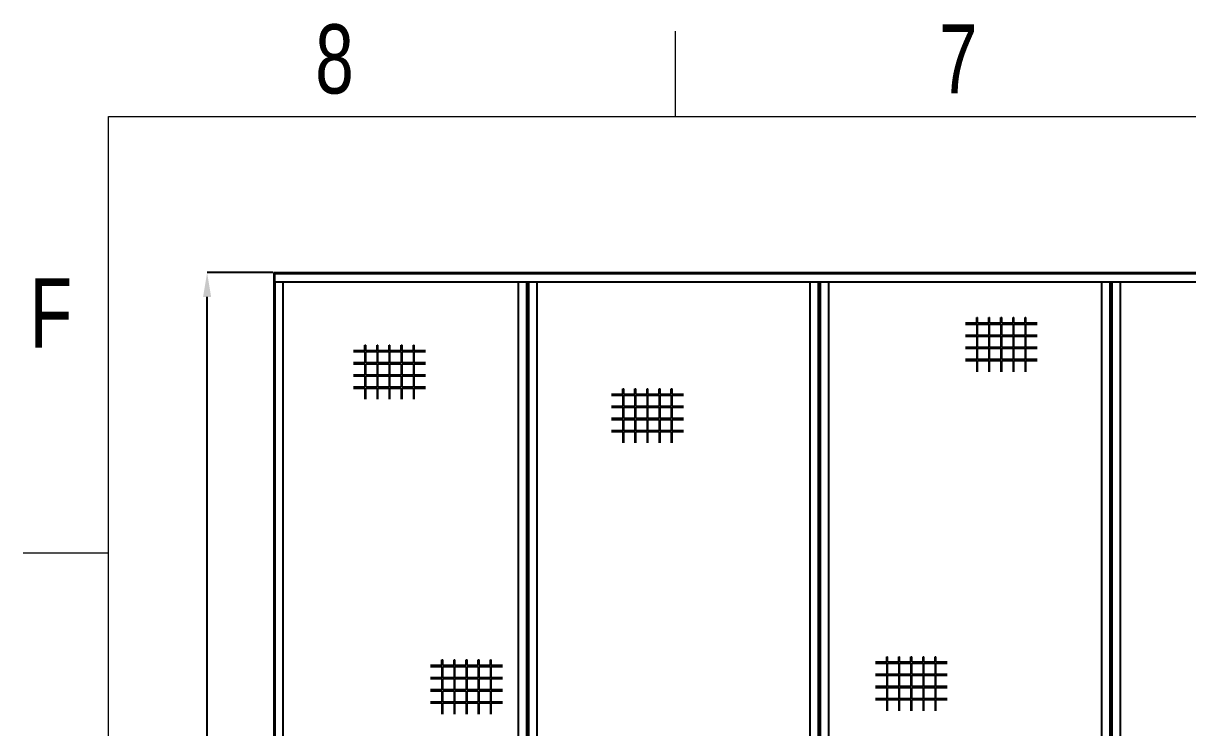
# Model space of a CAD drawing. Header units: millimetres. Extents: x -2042 to 12482, y -7966 to 2297.
# Drawn here: x -2042 to 1551, y 125 to 2297 of the extents above; entities that cross this region are included whole.
import ezdxf

# ---------------------------------------------------------------- set-up
doc = ezdxf.new("R2010")
doc.units = ezdxf.units.MM
doc.styles.add('SLDTEXTSTYLE0', font='TXT', dxfattribs={"width": 0.75})
doc.dimstyles.new('SLDDIMSTYLE0', dxfattribs={"dimscale": 50, "dimtxt": 2.116667, "dimasz": 1.5, "dimexe": 0, "dimexo": 0.0625, "dimgap": 0.529167, "dimtad": 1, "dimdec": 1, "dimrnd": 1e-09, "dimzin": 12, "dimdsep": 46, "dimtxsty": 'SLDTEXTSTYLE0', "dimcen": 0.09, "dimadec": 0, "dimazin": 3, "dimtfac": 1, "dimtdec": 1, "dimtofl": 0, "dimtmove": 0, "dimatfit": 3, "dimfxl": 1, "dimfrac": 2, "dimtolj": 1, "dimtzin": 12, "dimarcsym": 0})

# ---------------------------------------------------------------- blocks, each defined once
blk = doc.blocks.new('*D5')
at = {"color": 0, "lineweight": -2, "transparency": 16777216}
for p, q in [((-1270.9, 1528.4), (-1474.3, 1528.4)), ((-1474.3, -1746.9), (-1474.3, 1453.4)), ((-1270.9, -1821.9), (-1474.3, -1821.9))]:
    blk.add_line(p, q, dxfattribs=at)
at = {"color": 0, "transparency": 16777216}
for points in [[(-1486.8, 1453.4), (-1461.8, 1453.4), (-1474.3, 1528.4)], [(-1486.8, -1746.9), (-1461.8, -1746.9), (-1474.3, -1821.9)]]:
    blk.add_solid(points, dxfattribs=at)
at = {"layer": 'Defpoints', "color": 0, "transparency": 16777216}
for p in [(-1474.3, 1528.4), (-1267.8, 1528.4), (-1267.8, -1821.9)]:
    blk.add_point(p, dxfattribs=at)
at = {"color": 0, "transparency": 16777216, "insert": (-1553.7, -146.7), "char_height": 105.83, "attachment_point": 5, "rotation": 90, "style": 'SLDTEXTSTYLE0'}
blk.add_mtext('\\A1;H', dxfattribs=at)

msp = doc.modelspace()

# ---------------------------------------------------------------- linework, layer by layer
at = {"color": 7, "linetype": 'Continuous', "lineweight": 18}
for p, q in [((-29.3, 2010.29), (-29.3, 2272.76)), ((-1779.08, -7683.5), (-1779.08, 2010.29)), ((-1779.08, 2010.29), (12219.17, 2010.29)), ((-1779.08, 662.96), (-2041.55, 662.96))]:
    msp.add_line(p, q, dxfattribs=at)
at = {"linetype": 'Continuous'}
for p, q in [((-1267.76, -1794.01), (-1267.76, 1528.42)), ((-1267.76, 1528.42), (-1264.77, 1528.42)), ((-1266.26, 1528.21), (-1266.26, 1525.43)), ((-1266.26, 1525.43), (4016.13, 1525.43)), ((-1266.26, 1525.43), (-1266.26, 1500.51)), ((-1264.77, 1528.42), (-1239.85, 1528.42)), ((-1264.77, 1528.02), (-1264.77, 1528.42)), ((-1239.85, 1528.02), (-1239.85, 1528.42)), ((-1239.85, 1528.42), (-513.27, 1528.42)), ((-513.27, 1528.02), (-513.27, 1528.42)), ((-513.27, 1528.42), (-488.35, 1528.42)), ((-488.35, 1528.42), (-485.77, 1528.42)), ((-488.35, 1528.02), (-488.35, 1528.42)), ((-485.77, 1528.42), (386.73, 1528.42)), ((386.73, 1528.02), (386.73, 1528.42)), ((386.73, 1528.42), (411.65, 1528.42)), ((411.65, 1528.42), (414.23, 1528.42)), ((411.65, 1528.02), (411.65, 1528.42)), ((414.23, 1528.42), (1286.73, 1528.42)), ((1286.73, 1528.02), (1286.73, 1528.42)), ((1286.73, 1528.42), (1311.64, 1528.42)), ((1311.64, 1528.42), (1314.23, 1528.42)), ((1311.64, 1528.02), (1311.64, 1528.42)), ((1314.23, 1528.42), (2186.73, 1528.42)), ((-1266.26, 1500.51), (4016.13, 1500.51)), ((-1264.77, -1794.01), (-1264.77, 1500.51)), ((-1239.85, -1794.01), (-1239.85, 1500.51)), ((-513.27, -1794.01), (-513.27, 1500.51)), ((-488.35, -1794.01), (-488.35, 1500.51)), ((-485.36, -1794.01), (-485.36, 1500.51)), ((-482.37, 1500.51), (-482.37, -1794.01)), ((-457.46, 1500.51), (-457.46, -1794.01)), ((386.73, -1794.01), (386.73, 1500.51)), ((411.65, -1794.01), (411.65, 1500.51)), ((414.63, 1500.51), (414.63, -1794.01)), ((417.63, 1500.51), (417.63, -1794.01)), ((442.54, 1500.51), (442.54, -1794.01)), ((1286.73, -1794.01), (1286.73, 1500.51)), ((1311.64, -1794.01), (1311.64, 1500.51)), ((1314.63, 1500.51), (1314.63, -1794.01)), ((1317.63, 1500.51), (1317.63, -1794.01)), ((1342.54, 1500.51), (1342.54, -1794.01)), ((900.28, 1372.41), (865.4, 1372.41)), ((865.4, 1369.92), (900.28, 1369.92)), ((900.28, 1372.41), (900.28, 1389.85)), ((900.28, 1389.85), (902.78, 1389.85)), ((900.28, 1369.92), (900.28, 1335.03)), ((902.78, 1372.41), (902.78, 1389.85)), ((937.66, 1372.41), (902.78, 1372.41)), ((902.78, 1335.03), (902.78, 1369.92)), ((902.78, 1369.92), (937.66, 1369.92)), ((937.66, 1372.41), (937.66, 1389.85)), ((937.66, 1389.85), (940.15, 1389.85)), ((937.66, 1369.92), (937.66, 1335.03)), ((940.15, 1372.41), (940.15, 1389.85)), ((975.03, 1372.41), (940.15, 1372.41)), ((940.15, 1335.03), (940.15, 1369.92)), ((940.15, 1369.92), (975.03, 1369.92)), ((975.03, 1372.41), (975.03, 1389.85)), ((975.03, 1389.85), (977.53, 1389.85)), ((975.03, 1369.92), (975.03, 1335.03)), ((977.53, 1372.41), (977.53, 1389.85)), ((1012.41, 1372.41), (977.53, 1372.41)), ((977.53, 1335.03), (977.53, 1369.92)), ((977.53, 1369.92), (1012.41, 1369.92)), ((1012.41, 1372.41), (1012.41, 1389.85)), ((1012.41, 1389.85), (1014.9, 1389.85)), ((1012.41, 1369.92), (1012.41, 1335.03)), ((1014.9, 1372.41), (1014.9, 1389.85)), ((1049.79, 1372.41), (1014.9, 1372.41)), ((1014.9, 1335.03), (1014.9, 1369.92)), ((1014.9, 1369.92), (1049.79, 1369.92)), ((1049.79, 1372.41), (1049.79, 1389.85)), ((1049.79, 1389.85), (1052.28, 1389.85)), ((1049.79, 1369.92), (1049.79, 1335.03)), ((1052.28, 1372.41), (1052.28, 1389.85)), ((1087.16, 1372.41), (1052.28, 1372.41)), ((1052.28, 1335.03), (1052.28, 1369.92)), ((1052.28, 1369.92), (1087.16, 1369.92)), ((900.28, 1335.03), (865.4, 1335.03)), ((865.4, 1332.54), (900.28, 1332.54)), ((900.28, 1332.54), (900.28, 1297.66)), ((937.66, 1335.03), (902.78, 1335.03)), ((902.78, 1297.66), (902.78, 1332.54)), ((902.78, 1332.54), (937.66, 1332.54)), ((937.66, 1332.54), (937.66, 1297.66)), ((975.03, 1335.03), (940.15, 1335.03)), ((940.15, 1297.66), (940.15, 1332.54)), ((940.15, 1332.54), (975.03, 1332.54)), ((975.03, 1332.54), (975.03, 1297.66)), ((1012.41, 1335.03), (977.53, 1335.03)), ((977.53, 1297.66), (977.53, 1332.54)), ((977.53, 1332.54), (1012.41, 1332.54)), ((1012.41, 1332.54), (1012.41, 1297.66)), ((1049.79, 1335.03), (1014.9, 1335.03)), ((1014.9, 1297.66), (1014.9, 1332.54)), ((1014.9, 1332.54), (1049.79, 1332.54)), ((1049.79, 1332.54), (1049.79, 1297.66)), ((1087.16, 1335.03), (1052.28, 1335.03)), ((1052.28, 1297.66), (1052.28, 1332.54)), ((1052.28, 1332.54), (1087.16, 1332.54)), ((-987.43, 1287.2), (-987.43, 1304.64)), ((-987.43, 1304.64), (-984.94, 1304.64)), ((-984.94, 1287.2), (-984.94, 1304.64)), ((-950.05, 1287.2), (-950.05, 1304.64)), ((-950.05, 1304.64), (-947.56, 1304.64)), ((-947.56, 1287.2), (-947.56, 1304.64)), ((-912.68, 1287.2), (-912.68, 1304.64)), ((-912.68, 1304.64), (-910.19, 1304.64)), ((-910.19, 1287.2), (-910.19, 1304.64)), ((-875.3, 1287.2), (-875.3, 1304.64)), ((-875.3, 1304.64), (-872.81, 1304.64)), ((-872.81, 1287.2), (-872.81, 1304.64)), ((-837.93, 1287.2), (-837.93, 1304.64)), ((-837.93, 1304.64), (-835.44, 1304.64)), ((-835.44, 1287.2), (-835.44, 1304.64)), ((900.28, 1297.66), (865.4, 1297.66)), ((865.4, 1295.16), (900.28, 1295.16)), ((900.28, 1295.16), (900.28, 1260.28)), ((937.66, 1297.66), (902.78, 1297.66)), ((902.78, 1260.28), (902.78, 1295.16)), ((902.78, 1295.16), (937.66, 1295.16)), ((937.66, 1295.16), (937.66, 1260.28)), ((975.03, 1297.66), (940.15, 1297.66)), ((940.15, 1260.28), (940.15, 1295.16)), ((940.15, 1295.16), (975.03, 1295.16)), ((975.03, 1295.16), (975.03, 1260.28)), ((1012.41, 1297.66), (977.53, 1297.66)), ((977.53, 1260.28), (977.53, 1295.16)), ((977.53, 1295.16), (1012.41, 1295.16)), ((1012.41, 1295.16), (1012.41, 1260.28)), ((1049.79, 1297.66), (1014.9, 1297.66)), ((1014.9, 1260.28), (1014.9, 1295.16)), ((1014.9, 1295.16), (1049.79, 1295.16)), ((1049.79, 1295.16), (1049.79, 1260.28)), ((1087.16, 1297.66), (1052.28, 1297.66)), ((1052.28, 1260.28), (1052.28, 1295.16)), ((1052.28, 1295.16), (1087.16, 1295.16)), ((-987.43, 1287.2), (-1022.31, 1287.2)), ((-1022.31, 1284.7), (-987.43, 1284.7)), ((-987.43, 1284.7), (-987.43, 1249.82)), ((-950.05, 1287.2), (-984.94, 1287.2)), ((-984.94, 1249.82), (-984.94, 1284.7)), ((-984.94, 1284.7), (-950.05, 1284.7)), ((-950.05, 1284.7), (-950.05, 1249.82)), ((-912.68, 1287.2), (-947.56, 1287.2)), ((-947.56, 1249.82), (-947.56, 1284.7)), ((-947.56, 1284.7), (-912.68, 1284.7)), ((-912.68, 1284.7), (-912.68, 1249.82)), ((-875.3, 1287.2), (-910.19, 1287.2)), ((-910.19, 1249.82), (-910.19, 1284.7)), ((-910.19, 1284.7), (-875.3, 1284.7)), ((-875.3, 1284.7), (-875.3, 1249.82)), ((-837.93, 1287.2), (-872.81, 1287.2)), ((-872.81, 1249.82), (-872.81, 1284.7)), ((-872.81, 1284.7), (-837.93, 1284.7)), ((-837.93, 1284.7), (-837.93, 1249.82)), ((-800.55, 1287.2), (-835.44, 1287.2)), ((-835.44, 1249.82), (-835.44, 1284.7)), ((-835.44, 1284.7), (-800.55, 1284.7)), ((900.28, 1260.28), (865.4, 1260.28)), ((865.4, 1257.79), (900.28, 1257.79)), ((900.28, 1257.79), (900.28, 1222.91)), ((937.66, 1260.28), (902.78, 1260.28)), ((902.78, 1222.91), (902.78, 1257.79)), ((902.78, 1257.79), (937.66, 1257.79)), ((937.66, 1257.79), (937.66, 1222.91)), ((975.03, 1260.28), (940.15, 1260.28)), ((940.15, 1222.91), (940.15, 1257.79)), ((940.15, 1257.79), (975.03, 1257.79)), ((975.03, 1257.79), (975.03, 1222.91)), ((1012.41, 1260.28), (977.53, 1260.28)), ((977.53, 1222.91), (977.53, 1257.79)), ((977.53, 1257.79), (1012.41, 1257.79)), ((1012.41, 1257.79), (1012.41, 1222.91)), ((1049.79, 1260.28), (1014.9, 1260.28)), ((1014.9, 1222.91), (1014.9, 1257.79)), ((1014.9, 1257.79), (1049.79, 1257.79)), ((1049.79, 1257.79), (1049.79, 1222.91)), ((1087.16, 1260.28), (1052.28, 1260.28)), ((1052.28, 1257.79), (1087.16, 1257.79)), ((1052.28, 1222.91), (1052.28, 1257.79)), ((-987.43, 1249.82), (-1022.31, 1249.82)), ((-1022.31, 1247.33), (-987.43, 1247.33)), ((-987.43, 1247.33), (-987.43, 1212.45)), ((-950.05, 1249.82), (-984.94, 1249.82)), ((-984.94, 1212.45), (-984.94, 1247.33)), ((-984.94, 1247.33), (-950.05, 1247.33)), ((-950.05, 1247.33), (-950.05, 1212.45)), ((-912.68, 1249.82), (-947.56, 1249.82)), ((-947.56, 1212.45), (-947.56, 1247.33)), ((-947.56, 1247.33), (-912.68, 1247.33)), ((-912.68, 1247.33), (-912.68, 1212.45)), ((-875.3, 1249.82), (-910.19, 1249.82)), ((-910.19, 1212.45), (-910.19, 1247.33)), ((-910.19, 1247.33), (-875.3, 1247.33)), ((-875.3, 1247.33), (-875.3, 1212.45)), ((-837.93, 1249.82), (-872.81, 1249.82)), ((-872.81, 1212.45), (-872.81, 1247.33)), ((-872.81, 1247.33), (-837.93, 1247.33)), ((-837.93, 1247.33), (-837.93, 1212.45)), ((-800.55, 1249.82), (-835.44, 1249.82)), ((-835.44, 1212.45), (-835.44, 1247.33)), ((-835.44, 1247.33), (-800.55, 1247.33)), ((-987.43, 1212.45), (-1022.31, 1212.45)), ((-1022.31, 1209.95), (-987.43, 1209.95)), ((-987.43, 1209.95), (-987.43, 1175.07)), ((-950.05, 1212.45), (-984.94, 1212.45)), ((-984.94, 1175.07), (-984.94, 1209.95)), ((-984.94, 1209.95), (-950.05, 1209.95)), ((-950.05, 1209.95), (-950.05, 1175.07)), ((-912.68, 1212.45), (-947.56, 1212.45)), ((-947.56, 1175.07), (-947.56, 1209.95)), ((-947.56, 1209.95), (-912.68, 1209.95)), ((-912.68, 1209.95), (-912.68, 1175.07)), ((-875.3, 1212.45), (-910.19, 1212.45)), ((-910.19, 1175.07), (-910.19, 1209.95)), ((-910.19, 1209.95), (-875.3, 1209.95)), ((-875.3, 1209.95), (-875.3, 1175.07)), ((-837.93, 1212.45), (-872.81, 1212.45)), ((-872.81, 1175.07), (-872.81, 1209.95)), ((-872.81, 1209.95), (-837.93, 1209.95)), ((-837.93, 1209.95), (-837.93, 1175.07)), ((-800.55, 1212.45), (-835.44, 1212.45)), ((-835.44, 1175.07), (-835.44, 1209.95)), ((-835.44, 1209.95), (-800.55, 1209.95)), ((-987.43, 1175.07), (-1022.31, 1175.07)), ((-1022.31, 1172.58), (-987.43, 1172.58)), ((-987.43, 1172.58), (-987.43, 1137.69)), ((-950.05, 1175.07), (-984.94, 1175.07)), ((-984.94, 1137.69), (-984.94, 1172.58)), ((-984.94, 1172.58), (-950.05, 1172.58)), ((-950.05, 1172.58), (-950.05, 1137.69)), ((-912.68, 1175.07), (-947.56, 1175.07)), ((-947.56, 1137.69), (-947.56, 1172.58)), ((-947.56, 1172.58), (-912.68, 1172.58)), ((-912.68, 1172.58), (-912.68, 1137.69)), ((-875.3, 1175.07), (-910.19, 1175.07)), ((-910.19, 1137.69), (-910.19, 1172.58)), ((-910.19, 1172.58), (-875.3, 1172.58)), ((-875.3, 1172.58), (-875.3, 1137.69)), ((-837.93, 1175.07), (-872.81, 1175.07)), ((-872.81, 1137.69), (-872.81, 1172.58)), ((-872.81, 1172.58), (-837.93, 1172.58)), ((-837.93, 1172.58), (-837.93, 1137.69)), ((-800.55, 1175.07), (-835.44, 1175.07)), ((-835.44, 1172.58), (-800.55, 1172.58)), ((-835.44, 1137.69), (-835.44, 1172.58)), ((-191.54, 1152.92), (-226.42, 1152.92)), ((-226.42, 1150.43), (-191.54, 1150.43)), ((-191.54, 1152.92), (-191.54, 1170.37)), ((-191.54, 1170.37), (-189.04, 1170.37)), ((-191.54, 1150.43), (-191.54, 1115.55)), ((-189.04, 1152.92), (-189.04, 1170.37)), ((-154.16, 1152.92), (-189.04, 1152.92)), ((-189.04, 1115.55), (-189.04, 1150.43)), ((-189.04, 1150.43), (-154.16, 1150.43)), ((-154.16, 1152.92), (-154.16, 1170.37)), ((-154.16, 1170.37), (-151.67, 1170.37)), ((-154.16, 1150.43), (-154.16, 1115.55)), ((-151.67, 1152.92), (-151.67, 1170.37)), ((-116.78, 1152.92), (-151.67, 1152.92)), ((-151.67, 1115.55), (-151.67, 1150.43)), ((-151.67, 1150.43), (-116.78, 1150.43)), ((-116.78, 1152.92), (-116.78, 1170.37)), ((-116.78, 1170.37), (-114.29, 1170.37)), ((-116.78, 1150.43), (-116.78, 1115.55)), ((-114.29, 1152.92), (-114.29, 1170.37)), ((-79.41, 1152.92), (-114.29, 1152.92)), ((-114.29, 1115.55), (-114.29, 1150.43)), ((-114.29, 1150.43), (-79.41, 1150.43)), ((-79.41, 1152.92), (-79.41, 1170.37)), ((-79.41, 1170.37), (-76.92, 1170.37)), ((-79.41, 1150.43), (-79.41, 1115.55)), ((-76.92, 1152.92), (-76.92, 1170.37)), ((-42.03, 1152.92), (-76.92, 1152.92)), ((-76.92, 1115.55), (-76.92, 1150.43)), ((-76.92, 1150.43), (-42.03, 1150.43)), ((-42.03, 1152.92), (-42.03, 1170.37)), ((-42.03, 1170.37), (-39.54, 1170.37)), ((-42.03, 1150.43), (-42.03, 1115.55)), ((-39.54, 1152.92), (-39.54, 1170.37)), ((-4.66, 1152.92), (-39.54, 1152.92)), ((-39.54, 1115.55), (-39.54, 1150.43)), ((-39.54, 1150.43), (-4.66, 1150.43)), ((-191.54, 1115.55), (-226.42, 1115.55)), ((-154.16, 1115.55), (-189.04, 1115.55)), ((-116.78, 1115.55), (-151.67, 1115.55)), ((-79.41, 1115.55), (-114.29, 1115.55)), ((-42.03, 1115.55), (-76.92, 1115.55)), ((-4.66, 1115.55), (-39.54, 1115.55)), ((-226.42, 1113.06), (-191.54, 1113.06)), ((-191.54, 1078.17), (-226.42, 1078.17)), ((-191.54, 1113.06), (-191.54, 1078.17)), ((-189.04, 1078.17), (-189.04, 1113.06)), ((-189.04, 1113.06), (-154.16, 1113.06)), ((-154.16, 1078.17), (-189.04, 1078.17)), ((-154.16, 1113.06), (-154.16, 1078.17)), ((-151.67, 1078.17), (-151.67, 1113.06)), ((-151.67, 1113.06), (-116.78, 1113.06)), ((-116.78, 1078.17), (-151.67, 1078.17)), ((-116.78, 1113.06), (-116.78, 1078.17)), ((-114.29, 1078.17), (-114.29, 1113.06)), ((-114.29, 1113.06), (-79.41, 1113.06)), ((-79.41, 1078.17), (-114.29, 1078.17)), ((-79.41, 1113.06), (-79.41, 1078.17)), ((-76.92, 1078.17), (-76.92, 1113.06)), ((-76.92, 1113.06), (-42.03, 1113.06)), ((-42.03, 1078.17), (-76.92, 1078.17)), ((-42.03, 1113.06), (-42.03, 1078.17)), ((-39.54, 1078.17), (-39.54, 1113.06)), ((-39.54, 1113.06), (-4.66, 1113.06)), ((-4.66, 1078.17), (-39.54, 1078.17)), ((-226.42, 1075.68), (-191.54, 1075.68)), ((-191.54, 1075.68), (-191.54, 1040.8)), ((-189.04, 1040.8), (-189.04, 1075.68)), ((-189.04, 1075.68), (-154.16, 1075.68)), ((-154.16, 1075.68), (-154.16, 1040.8)), ((-151.67, 1040.8), (-151.67, 1075.68)), ((-151.67, 1075.68), (-116.78, 1075.68)), ((-116.78, 1075.68), (-116.78, 1040.8)), ((-114.29, 1040.8), (-114.29, 1075.68)), ((-114.29, 1075.68), (-79.41, 1075.68)), ((-79.41, 1075.68), (-79.41, 1040.8)), ((-76.92, 1040.8), (-76.92, 1075.68)), ((-76.92, 1075.68), (-42.03, 1075.68)), ((-42.03, 1075.68), (-42.03, 1040.8)), ((-39.54, 1040.8), (-39.54, 1075.68)), ((-39.54, 1075.68), (-4.66, 1075.68)), ((-191.54, 1040.8), (-226.42, 1040.8)), ((-226.42, 1038.31), (-191.54, 1038.31)), ((-191.54, 1038.31), (-191.54, 1003.42)), ((-154.16, 1040.8), (-189.04, 1040.8)), ((-189.04, 1003.42), (-189.04, 1038.31)), ((-189.04, 1038.31), (-154.16, 1038.31)), ((-154.16, 1038.31), (-154.16, 1003.42)), ((-116.78, 1040.8), (-151.67, 1040.8)), ((-151.67, 1003.42), (-151.67, 1038.31)), ((-151.67, 1038.31), (-116.78, 1038.31)), ((-116.78, 1038.31), (-116.78, 1003.42)), ((-79.41, 1040.8), (-114.29, 1040.8)), ((-114.29, 1003.42), (-114.29, 1038.31)), ((-114.29, 1038.31), (-79.41, 1038.31)), ((-79.41, 1038.31), (-79.41, 1003.42)), ((-42.03, 1040.8), (-76.92, 1040.8)), ((-76.92, 1003.42), (-76.92, 1038.31)), ((-76.92, 1038.31), (-42.03, 1038.31)), ((-42.03, 1038.31), (-42.03, 1003.42)), ((-4.66, 1040.8), (-39.54, 1040.8)), ((-39.54, 1038.31), (-4.66, 1038.31)), ((-39.54, 1003.42), (-39.54, 1038.31)), ((-749.7, 316.3), (-749.7, 333.75)), ((-749.7, 333.75), (-747.2, 333.75)), ((-747.2, 316.3), (-747.2, 333.75)), ((-712.32, 316.3), (-712.32, 333.75)), ((-712.32, 333.75), (-709.83, 333.75)), ((-709.83, 316.3), (-709.83, 333.75)), ((-674.94, 316.3), (-674.94, 333.75)), ((-674.94, 333.75), (-672.45, 333.75)), ((-672.45, 316.3), (-672.45, 333.75)), ((-637.57, 316.3), (-637.57, 333.75)), ((-637.57, 333.75), (-635.08, 333.75)), ((-635.08, 316.3), (-635.08, 333.75)), ((-600.19, 316.3), (-600.19, 333.75)), ((-600.19, 333.75), (-597.7, 333.75)), ((-597.7, 316.3), (-597.7, 333.75)), ((622.53, 326.55), (587.64, 326.55)), ((587.64, 324.06), (622.53, 324.06)), ((622.53, 326.55), (622.53, 344)), ((622.53, 344), (625.02, 344)), ((622.53, 324.06), (622.53, 289.18)), ((625.02, 326.55), (625.02, 344)), ((659.9, 326.55), (625.02, 326.55)), ((625.02, 289.18), (625.02, 324.06)), ((625.02, 324.06), (659.9, 324.06)), ((659.9, 326.55), (659.9, 344)), ((659.9, 344), (662.39, 344)), ((659.9, 324.06), (659.9, 289.18)), ((662.39, 326.55), (662.39, 344)), ((697.28, 326.55), (662.39, 326.55)), ((662.39, 289.18), (662.39, 324.06)), ((662.39, 324.06), (697.28, 324.06)), ((697.28, 326.55), (697.28, 344)), ((697.28, 344), (699.77, 344)), ((697.28, 324.06), (697.28, 289.18)), ((699.77, 326.55), (699.77, 344)), ((734.65, 326.55), (699.77, 326.55)), ((699.77, 289.18), (699.77, 324.06)), ((699.77, 324.06), (734.65, 324.06)), ((734.65, 326.55), (734.65, 344)), ((734.65, 344), (737.14, 344)), ((734.65, 324.06), (734.65, 289.18)), ((737.14, 326.55), (737.14, 344)), ((772.03, 326.55), (737.14, 326.55)), ((737.14, 289.18), (737.14, 324.06)), ((737.14, 324.06), (772.03, 324.06)), ((772.03, 326.55), (772.03, 344)), ((772.03, 344), (774.52, 344)), ((772.03, 324.06), (772.03, 289.18)), ((774.52, 326.55), (774.52, 344)), ((809.4, 326.55), (774.52, 326.55)), ((774.52, 289.18), (774.52, 324.06)), ((774.52, 324.06), (809.4, 324.06)), ((-749.7, 316.3), (-784.58, 316.3)), ((-784.58, 313.81), (-749.7, 313.81)), ((-749.7, 313.81), (-749.7, 278.93)), ((-712.32, 316.3), (-747.2, 316.3)), ((-747.2, 278.93), (-747.2, 313.81)), ((-747.2, 313.81), (-712.32, 313.81)), ((-712.32, 313.81), (-712.32, 278.93)), ((-674.94, 316.3), (-709.83, 316.3)), ((-709.83, 278.93), (-709.83, 313.81)), ((-709.83, 313.81), (-674.94, 313.81)), ((-674.94, 313.81), (-674.94, 278.93)), ((-637.57, 316.3), (-672.45, 316.3)), ((-672.45, 278.93), (-672.45, 313.81)), ((-672.45, 313.81), (-637.57, 313.81)), ((-637.57, 313.81), (-637.57, 278.93)), ((-600.19, 316.3), (-635.08, 316.3)), ((-635.08, 278.93), (-635.08, 313.81)), ((-635.08, 313.81), (-600.19, 313.81)), ((-600.19, 313.81), (-600.19, 278.93)), ((-562.82, 316.3), (-597.7, 316.3)), ((-597.7, 278.93), (-597.7, 313.81)), ((-597.7, 313.81), (-562.82, 313.81)), ((622.53, 289.18), (587.64, 289.18)), ((659.9, 289.18), (625.02, 289.18)), ((697.28, 289.18), (662.39, 289.18)), ((734.65, 289.18), (699.77, 289.18)), ((772.03, 289.18), (737.14, 289.18)), ((809.4, 289.18), (774.52, 289.18)), ((-749.7, 278.93), (-784.58, 278.93)), ((-784.58, 276.44), (-749.7, 276.44)), ((-749.7, 276.44), (-749.7, 241.55)), ((-712.32, 278.93), (-747.2, 278.93)), ((-747.2, 241.55), (-747.2, 276.44)), ((-747.2, 276.44), (-712.32, 276.44)), ((-712.32, 276.44), (-712.32, 241.55)), ((-674.94, 278.93), (-709.83, 278.93)), ((-709.83, 241.55), (-709.83, 276.44)), ((-709.83, 276.44), (-674.94, 276.44)), ((-674.94, 276.44), (-674.94, 241.55)), ((-637.57, 278.93), (-672.45, 278.93)), ((-672.45, 241.55), (-672.45, 276.44)), ((-672.45, 276.44), (-637.57, 276.44)), ((-637.57, 276.44), (-637.57, 241.55)), ((-600.19, 278.93), (-635.08, 278.93)), ((-635.08, 241.55), (-635.08, 276.44)), ((-635.08, 276.44), (-600.19, 276.44)), ((-600.19, 276.44), (-600.19, 241.55)), ((-562.82, 278.93), (-597.7, 278.93)), ((-597.7, 241.55), (-597.7, 276.44)), ((-597.7, 276.44), (-562.82, 276.44)), ((587.64, 286.69), (622.53, 286.69)), ((622.53, 251.8), (587.64, 251.8)), ((622.53, 286.69), (622.53, 251.8)), ((625.02, 251.8), (625.02, 286.69)), ((625.02, 286.69), (659.9, 286.69)), ((659.9, 251.8), (625.02, 251.8)), ((659.9, 286.69), (659.9, 251.8)), ((662.39, 251.8), (662.39, 286.69)), ((662.39, 286.69), (697.28, 286.69)), ((697.28, 251.8), (662.39, 251.8)), ((697.28, 286.69), (697.28, 251.8)), ((699.77, 251.8), (699.77, 286.69)), ((699.77, 286.69), (734.65, 286.69)), ((734.65, 251.8), (699.77, 251.8)), ((734.65, 286.69), (734.65, 251.8)), ((737.14, 251.8), (737.14, 286.69)), ((737.14, 286.69), (772.03, 286.69)), ((772.03, 251.8), (737.14, 251.8)), ((772.03, 286.69), (772.03, 251.8)), ((774.52, 251.8), (774.52, 286.69)), ((774.52, 286.69), (809.4, 286.69)), ((809.4, 251.8), (774.52, 251.8)), ((-749.7, 241.55), (-784.58, 241.55)), ((-784.58, 239.06), (-749.7, 239.06)), ((-749.7, 239.06), (-749.7, 204.18)), ((-712.32, 241.55), (-747.2, 241.55)), ((-747.2, 204.18), (-747.2, 239.06)), ((-747.2, 239.06), (-712.32, 239.06)), ((-712.32, 239.06), (-712.32, 204.18)), ((-674.94, 241.55), (-709.83, 241.55)), ((-709.83, 204.18), (-709.83, 239.06)), ((-709.83, 239.06), (-674.94, 239.06)), ((-674.94, 239.06), (-674.94, 204.18)), ((-637.57, 241.55), (-672.45, 241.55)), ((-672.45, 204.18), (-672.45, 239.06)), ((-672.45, 239.06), (-637.57, 239.06)), ((-637.57, 239.06), (-637.57, 204.18)), ((-600.19, 241.55), (-635.08, 241.55)), ((-635.08, 204.18), (-635.08, 239.06)), ((-635.08, 239.06), (-600.19, 239.06)), ((-600.19, 239.06), (-600.19, 204.18)), ((-562.82, 241.55), (-597.7, 241.55)), ((-597.7, 204.18), (-597.7, 239.06)), ((-597.7, 239.06), (-562.82, 239.06)), ((587.64, 249.31), (622.53, 249.31)), ((622.53, 249.31), (622.53, 214.43)), ((625.02, 214.43), (625.02, 249.31)), ((625.02, 249.31), (659.9, 249.31)), ((659.9, 249.31), (659.9, 214.43)), ((662.39, 214.43), (662.39, 249.31)), ((662.39, 249.31), (697.28, 249.31)), ((697.28, 249.31), (697.28, 214.43)), ((699.77, 214.43), (699.77, 249.31)), ((699.77, 249.31), (734.65, 249.31)), ((734.65, 249.31), (734.65, 214.43)), ((737.14, 214.43), (737.14, 249.31)), ((737.14, 249.31), (772.03, 249.31)), ((772.03, 249.31), (772.03, 214.43)), ((774.52, 214.43), (774.52, 249.31)), ((774.52, 249.31), (809.4, 249.31)), ((-749.7, 204.18), (-784.58, 204.18)), ((-784.58, 201.69), (-749.7, 201.69)), ((-749.7, 201.69), (-749.7, 166.8)), ((-712.32, 204.18), (-747.2, 204.18)), ((-747.2, 166.8), (-747.2, 201.69)), ((-747.2, 201.69), (-712.32, 201.69)), ((-712.32, 201.69), (-712.32, 166.8)), ((-674.94, 204.18), (-709.83, 204.18)), ((-709.83, 166.8), (-709.83, 201.69)), ((-709.83, 201.69), (-674.94, 201.69)), ((-674.94, 201.69), (-674.94, 166.8)), ((-637.57, 204.18), (-672.45, 204.18)), ((-672.45, 166.8), (-672.45, 201.69)), ((-672.45, 201.69), (-637.57, 201.69)), ((-637.57, 201.69), (-637.57, 166.8)), ((-600.19, 204.18), (-635.08, 204.18)), ((-635.08, 166.8), (-635.08, 201.69)), ((-635.08, 201.69), (-600.19, 201.69)), ((-600.19, 201.69), (-600.19, 166.8)), ((-562.82, 204.18), (-597.7, 204.18)), ((-597.7, 201.69), (-562.82, 201.69)), ((-597.7, 166.8), (-597.7, 201.69)), ((622.53, 214.43), (587.64, 214.43)), ((587.64, 211.94), (622.53, 211.94)), ((622.53, 211.94), (622.53, 177.05)), ((659.9, 214.43), (625.02, 214.43)), ((625.02, 177.05), (625.02, 211.94)), ((625.02, 211.94), (659.9, 211.94)), ((659.9, 211.94), (659.9, 177.05)), ((697.28, 214.43), (662.39, 214.43)), ((662.39, 177.05), (662.39, 211.94)), ((662.39, 211.94), (697.28, 211.94)), ((697.28, 211.94), (697.28, 177.05)), ((734.65, 214.43), (699.77, 214.43)), ((699.77, 177.05), (699.77, 211.94)), ((699.77, 211.94), (734.65, 211.94)), ((734.65, 211.94), (734.65, 177.05)), ((772.03, 214.43), (737.14, 214.43)), ((737.14, 177.05), (737.14, 211.94)), ((737.14, 211.94), (772.03, 211.94)), ((772.03, 211.94), (772.03, 177.05)), ((809.4, 214.43), (774.52, 214.43)), ((774.52, 211.94), (809.4, 211.94)), ((774.52, 177.05), (774.52, 211.94))]:
    msp.add_line(p, q, dxfattribs=at)

# ---------------------------------------------------------------- texts
at = {"color": 7, "linetype": 'Continuous', "lineweight": 18, "char_height": 213.33, "attachment_point": 2, "style": 'SLDTEXTSTYLE0'}
for s, insert in [('8', (-1081.32, 2294.24)), ('7', (843.44, 2294.24)), ('F', (-1956.28, 1510.75))]:
    msp.add_mtext(s, dxfattribs=dict(at, insert=insert))

# ---------------------------------------------------------------- dimensions: what is measured, and where the dimension line sits
dim = msp.add_linear_dim(base=(-1474.31, 1528.42), p1=(-1267.76, -1821.91), p2=(-1267.76, 1528.42), angle=90, text='H', dimstyle='SLDDIMSTYLE0')
dim.commit()
dim.dimension.update_dxf_attribs({"geometry": '*D5', "text_midpoint": (-1553.68, -146.75)})

doc.saveas('drawing.dxf')
